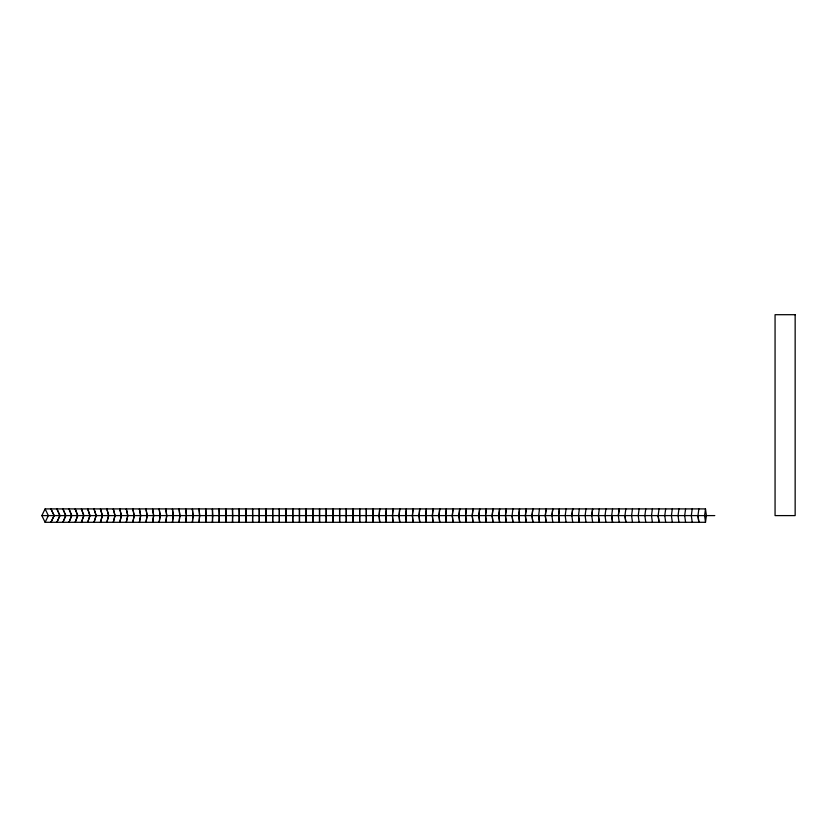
<?xml version="1.0" encoding="UTF-8"?>
<svg xmlns="http://www.w3.org/2000/svg" width="837" height="837" viewBox="0 0 837 837"><rect width="100%" height="100%" fill="white"/><g stroke="black" fill="none" stroke-linecap="round" stroke-linejoin="round"><path stroke-width="1.26" d="M512.108 515.602L512.903 522.298L512.098 515.602L512.903 508.906M538.662 515.602L539.488 522.298L538.672 515.602L539.488 508.906M551.949 515.602L552.786 508.906L551.939 515.602L552.786 522.298M566.074 508.906L565.226 515.602L566.074 522.298M571.859 515.602L572.707 508.906L571.859 515.602L572.707 522.298M578.503 515.602L579.35 522.298L578.493 515.602L579.35 508.906M585.994 508.906L585.136 515.602L585.994 522.298M591.78 515.602L592.638 508.906L591.769 515.602L592.638 522.298M598.413 515.602L599.282 522.298L598.413 515.602L599.282 508.906M605.915 508.906L605.046 515.602L605.915 522.298M611.69 515.602L612.558 522.298L611.69 515.602L612.558 508.906M618.323 515.602L619.202 508.906L618.323 515.602L619.202 522.298M624.967 515.602L625.835 522.298L624.957 515.602L625.835 508.906M632.479 508.906L631.6 515.602L632.479 522.298M639.112 508.906L638.233 515.602L639.112 522.298M645.756 508.906L644.877 515.602L645.756 522.298M652.389 508.906L651.51 515.602L652.389 522.298M658.144 515.602L659.033 522.298L658.144 515.602L659.033 508.906M665.666 508.906L664.787 515.602L665.666 522.298M672.31 508.906L671.42 515.602L672.31 522.298M678.943 508.906L678.054 515.602L678.943 522.298M685.587 508.906L684.697 515.602L685.587 522.298M692.22 508.906L691.331 515.602L692.22 522.298M697.974 515.602L698.853 522.298L697.974 515.602L698.853 508.906M705.497 508.906L704.608 515.602L705.497 522.298L45.114 522.298L41.85 515.602L45.114 508.906L705.497 508.906L706.386 515.602L705.497 522.298M45.114 522.298L48.368 515.602L45.114 508.906M41.85 515.602L714.788 515.602M259.303 515.602L259.282 522.298L259.282 508.906L259.303 515.602M265.999 515.602L265.978 522.298L265.978 508.906L265.999 515.602M272.674 508.906L272.674 522.298L272.674 508.906M252.648 515.602L252.586 522.298L252.586 508.906L252.648 515.602M279.37 508.906L279.37 522.298L279.37 508.906M246.005 515.602L245.89 522.298L245.89 508.906L246.005 515.602M286.066 508.906L286.066 522.298L286.066 508.906M292.762 508.906L292.762 522.298L292.762 508.906M239.361 515.602L239.194 522.298L239.194 508.906L239.361 515.602M299.458 508.906L299.458 522.298L299.458 508.906M232.717 515.602L232.508 522.298L232.508 508.906L232.717 515.602M306.154 508.906L306.154 522.298L306.154 508.906M226.074 515.602L225.812 522.298L225.812 508.906L226.074 515.602M312.839 508.906L312.839 522.298L312.839 508.906M319.535 508.906L319.535 522.298L319.535 508.906M326.221 508.906L326.221 522.298L326.221 508.906M219.451 515.602L219.127 522.298L219.127 508.906L219.451 515.602M332.917 508.906L332.917 522.298L332.917 508.906M339.602 508.906L339.602 522.298L339.602 508.906M212.818 515.602L212.441 522.298L212.441 508.906L212.818 515.602M346.277 508.906L346.277 522.298L346.277 508.906M352.963 508.906L352.963 522.298L352.963 508.906M206.205 515.602L205.756 522.298L205.756 508.906L206.205 515.602M359.648 508.906L359.648 522.298L359.648 508.906M366.324 508.906L366.324 522.298L366.324 508.906M199.593 515.602L199.08 522.298L199.656 515.602L199.08 508.906L199.593 515.602M373.009 508.906L373.009 522.298L373.009 508.906M379.684 508.906L379.161 515.602L379.684 522.298L379.161 515.602L379.684 508.906M386.359 508.906L385.815 515.602L386.359 522.298L385.815 515.602L386.359 508.906M393.024 508.906L392.469 515.602L393.024 522.298L392.469 515.602L393.024 508.906M192.991 515.602L192.405 522.298L193.054 515.602L192.405 508.906L192.991 515.602M399.699 508.906L399.113 515.602L399.699 522.298L399.113 515.602L399.699 508.906M406.374 508.906L405.767 515.602L406.374 522.298L405.767 515.602L406.374 508.906M413.039 508.906L412.421 515.602L413.039 522.298L412.4 515.602L413.039 508.906M419.703 508.906L419.075 515.602L419.703 522.298L419.075 515.602L419.703 508.906M186.389 515.602L185.741 522.298L186.463 515.602L185.741 508.906L186.389 515.602M426.368 508.906L425.719 515.602L426.368 522.298L425.719 515.602L426.368 508.906M433.032 508.906L432.373 515.602L433.032 522.298L432.373 515.602L433.032 508.906M439.697 508.906L439.017 515.602L439.697 522.298L439.017 515.602L439.697 508.906M446.362 508.906L445.671 515.602L446.362 522.298L445.671 515.602L446.362 508.906M453.016 508.906L452.315 515.602L453.016 522.298L452.304 515.602L453.016 508.906M179.809 515.602L179.087 522.298L179.882 515.602L179.087 508.906L179.809 515.602M459.68 508.906L458.958 515.602L459.68 522.298L458.958 515.602L459.68 508.906M466.335 508.906L465.602 515.602L466.335 522.298L465.602 515.602L466.335 508.906M472.989 508.906L472.246 515.602L472.989 522.298L472.246 515.602L472.989 508.906M479.643 508.906L478.89 515.602L479.643 522.298L478.89 515.602L479.643 508.906M486.297 508.906L485.533 515.602L486.297 522.298L485.533 515.602L486.297 508.906M492.951 508.906L492.177 515.602L492.951 522.298L492.177 515.602L492.951 508.906M499.605 508.906L498.821 515.602L499.605 522.298L498.821 515.602L499.605 508.906M506.249 508.906L505.464 515.602L506.249 522.298L505.454 515.602L506.249 508.906M173.238 515.602L172.432 522.298L173.322 515.602L172.432 508.906L173.238 515.602M519.547 508.906L518.752 515.602L519.547 522.298L518.741 515.602L519.547 508.906M526.201 508.906L525.385 515.602L526.201 522.298L525.385 515.602L526.201 508.906M532.845 508.906L532.029 515.602L532.845 522.298L532.029 515.602L532.845 508.906M546.132 508.906L545.306 515.602L546.132 522.298L545.306 515.602L546.132 508.906M559.43 508.906L558.582 515.602L559.43 522.298L558.582 515.602L559.43 508.906M166.678 515.602L165.799 522.298L166.762 515.602L165.799 508.906L166.678 515.602M160.139 515.602L159.176 522.298L160.223 515.602L159.176 508.906L160.139 515.602M153.61 515.602L152.564 522.298L153.705 515.602L152.564 508.906L153.61 515.602M147.113 515.602L145.962 522.298L147.207 515.602L145.962 508.906L147.113 515.602M140.626 515.602L139.381 522.298L140.731 515.602L139.381 508.906L140.626 515.602M134.161 515.602L132.821 522.298L134.265 515.602L132.821 508.906L134.161 515.602M127.737 515.602L126.282 522.298L127.841 515.602L126.282 508.906L127.737 515.602M121.334 515.602L119.775 522.298L121.438 515.602L119.775 508.906L121.334 515.602M114.962 515.602L113.288 522.298L115.077 515.602L113.288 508.906L114.962 515.602M108.622 515.602L106.833 522.298L108.747 515.602L106.833 508.906L108.622 515.602M102.334 515.602L100.419 522.298L102.459 515.602L100.419 508.906L102.334 515.602M96.077 515.602L94.037 522.298L96.213 515.602L94.037 508.906L96.077 515.602M89.883 515.602L87.707 522.298L90.019 515.602L87.707 508.906L89.883 515.602M83.731 515.602L81.419 522.298L83.878 515.602L81.419 508.906L83.731 515.602M77.653 515.602L75.194 522.298L77.799 515.602L75.194 508.906L77.653 515.602M71.637 515.602L69.021 522.298L71.783 515.602L69.021 508.906L71.637 515.602M65.684 515.602L62.921 522.298L65.851 515.602L62.921 508.906L65.684 515.602M59.825 515.602L56.906 522.298L59.992 515.602L56.906 508.906L59.825 515.602M54.049 515.602L50.963 522.298L54.217 515.602L50.963 508.906L54.049 515.602M795.15 314.702L775.062 314.702L775.062 515.602L795.15 515.602L795.15 314.702"/></g></svg>
